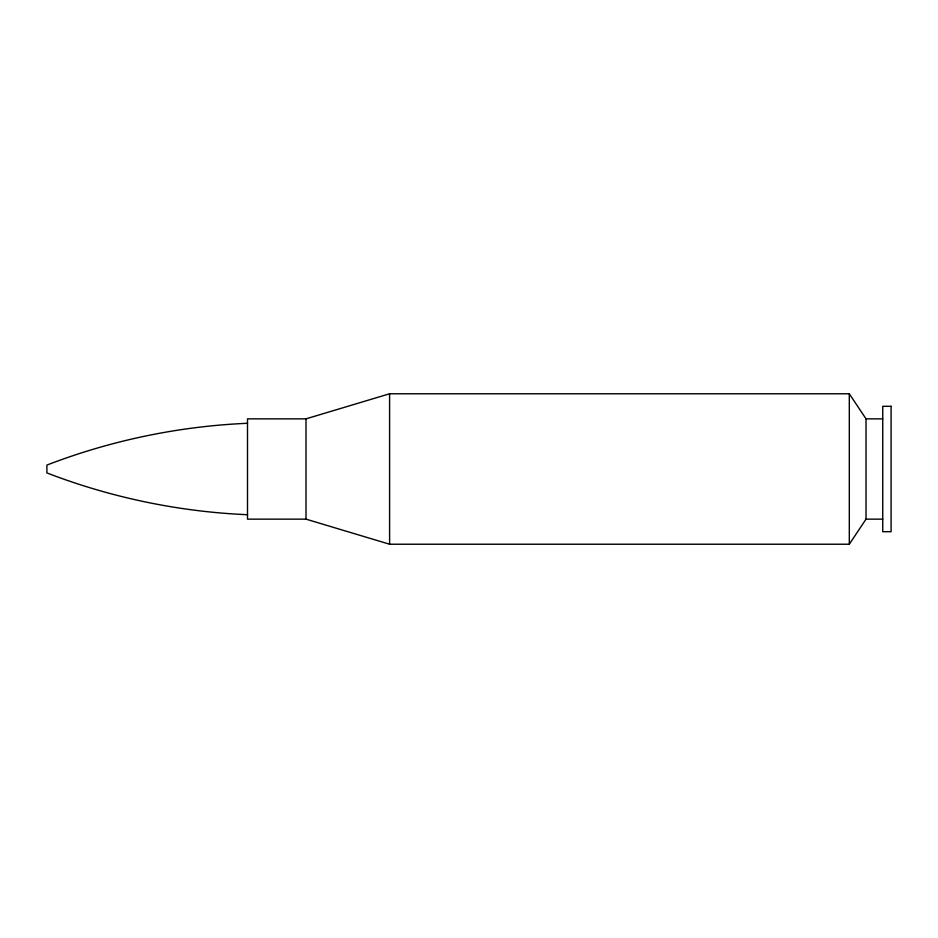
<?xml version="1.0" encoding="UTF-8"?>
<svg xmlns="http://www.w3.org/2000/svg" width="938" height="938" viewBox="0 0 938 938"><rect width="100%" height="100%" fill="white"/><g stroke="black" fill="none" stroke-linecap="round" stroke-linejoin="round"><path stroke-width="1.41" d="M849.312 544.228L866.02 519.148L866.02 418.852L849.312 393.772L389.598 393.772L306.011 418.852L247.503 418.852L247.503 519.148L306.011 519.148L389.598 544.228L849.312 544.228L849.312 393.772M247.503 423.284C178.959 426.239 110.919 440.403 46.9 465.072L46.9 472.928C110.919 497.597 178.959 511.761 247.503 514.716M866.02 418.852L882.74 418.852M866.02 519.148L882.74 519.148M389.598 393.772L389.598 544.228M306.011 418.852L306.011 519.148M891.1 406.306L882.74 406.306L882.74 531.694L891.1 531.694L891.1 406.306"/></g></svg>
